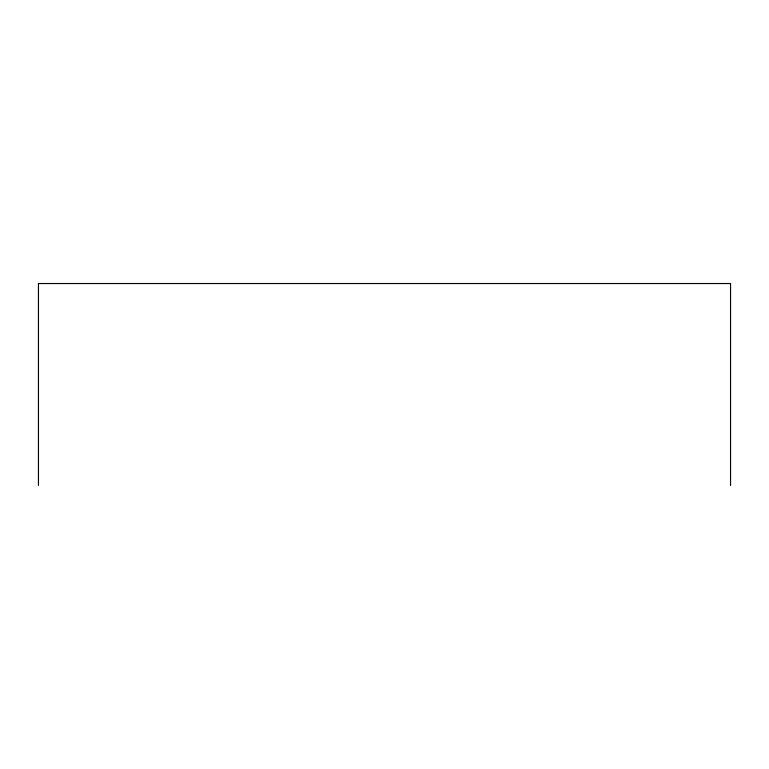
<?xml version="1.0" encoding="UTF-8"?>
<svg xmlns="http://www.w3.org/2000/svg" width="769" height="769" viewBox="0 0 769 769"><rect width="100%" height="100%" fill="white"/><g stroke="black" fill="none" stroke-linecap="round" stroke-linejoin="round"><path stroke-width="1.15" d="M730.55 485.47L730.55 283.53L38.45 283.53L38.45 485.47"/></g></svg>
